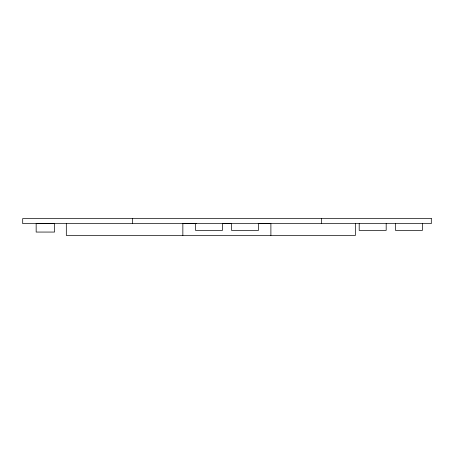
<?xml version="1.0" encoding="UTF-8"?>
<svg xmlns="http://www.w3.org/2000/svg" width="454" height="454" viewBox="0 0 454 454"><rect width="100%" height="100%" fill="white"/><g stroke="black" fill="none" stroke-linecap="round" stroke-linejoin="round"><path stroke-width="0.68" d="M196.236 223.629L182.854 223.629L182.854 235.433M222.295 223.629L231.449 223.629M258.218 223.629L270.896 223.629L270.896 235.433M422.447 223.629L422.447 230.377L395.457 230.377L395.457 223.629M386.184 223.629L386.184 230.377L359.199 230.377L359.199 223.629M355.403 223.629L355.403 235.433L66.318 235.433L66.318 223.629M321.494 218.567L321.494 223.629M258.496 223.629L258.496 230.377L231.512 230.377L231.512 223.629M222.488 223.629L222.488 230.377L195.504 230.377L195.504 223.629M132.506 218.567L132.506 223.629M431.3 218.567L22.7 218.567L22.7 223.629L431.3 223.629L431.3 218.567M54.542 223.629L36.161 223.629L36.161 232.062L54.542 232.062L54.542 223.629"/></g></svg>
